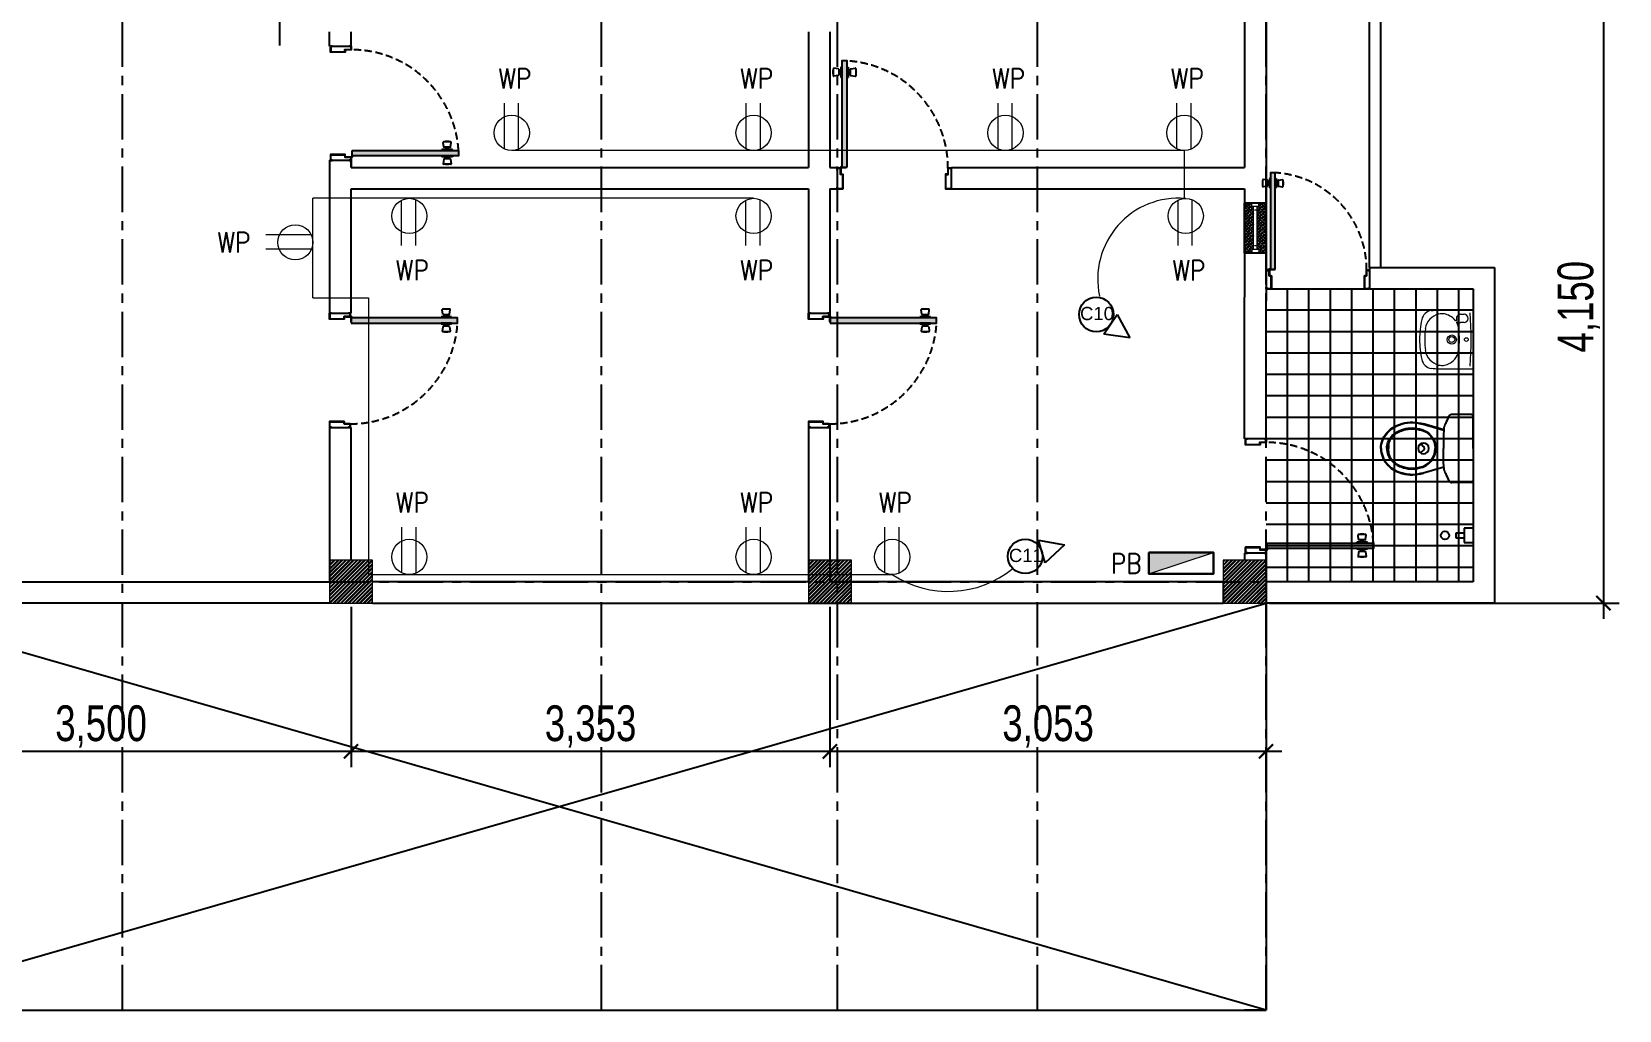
# Model space of a CAD drawing. Header units: millimetres. Extents: x -248340 to 456025, y 261499 to 1049645.
# Drawn here: x 207782 to 218896, y 384253 to 391103 of the extents above; entities that cross this region are included whole.
import ezdxf
from ezdxf.enums import TextEntityAlignment as Align

# ---------------------------------------------------------------- set-up
doc = ezdxf.new("R2010")
doc.units = ezdxf.units.MM
doc.header["$LTSCALE"] = 8
doc.header["$MEASUREMENT"] = 0
for name, pattern in [('CENTER', [50.8, 31.75, -6.35, 6.35, -6.35]), ('CONTINOUS', [0]), ('DASHED2', [0.375, 0.25, -0.125]), ('HIDDEN', [9.525, 6.35, -3.175])]:
    doc.linetypes.add(name, pattern=pattern)
doc.layers.get('0').update_dxf_attribs({"linetype": 'CONTINUOUS'})
for name, color, linetype, lineweight in [('01', 1, 'CONTINUOUS', 0), ('13. Text', 2, 'CONTINUOUS', 5), ('A-ANNO-DIMS', 211, 'CONTINUOUS', 9), ('A-GLAZ', 151, 'CONTINUOUS', 18), ('DIM', 2, 'CONTINUOUS', 25)]:
    doc.layers.add(name, color=color, linetype=linetype, lineweight=lineweight)
for name, color, linetype in [('ar_furniture', 6, 'CONTINOUS'), ('ar_grid', 10, 'CENTER'), ('ar_wall', 7, 'CONTINOUS'), ('MARK', 7, 'CONTINUOUS')]:
    doc.layers.add(name, color=color, linetype=linetype)
doc.styles.add('ARIAL', font='arial.ttf')
doc.styles.add('EN-SCL-DIM', font='swisscl.ttf')
doc.styles.add('ROMANS', font='ROMANS', dxfattribs={"width": 0.8, "bigfont": 'BIGFONT'})

# ---------------------------------------------------------------- blocks, each defined once
blk = doc.blocks.new('_ArchTick')
at = {"color": 0, "linetype": 'ByBlock', "const_width": 0.15}
blk.add_lwpolyline([(-0.5, -0.5), (0.5, 0.5)], dxfattribs=at)
blk = doc.blocks.new('2ND')
at = {"true_color": 0x939598}
h = blk.add_hatch(color=252, dxfattribs=at)
h.paths.add_polyline_path([(242496, -112506), (242485, -112506), (242485, -112468), (242584, -112468), (242584, -112484), (242627, -112484), (242627, -112506), (242615, -112506), (242615, -112507), (242628, -112507), (242628, -112483), (242585, -112483), (242585, -112466), (242483, -112466), (242483, -112507), (242496, -112507)])
h.paths.add_polyline_path([(242496, -111708), (242485, -111708), (242485, -111747), (242584, -111747), (242584, -111731), (242627, -111731), (242627, -111708), (242615, -111708), (242615, -111707), (242628, -111707), (242628, -111732), (242585, -111732), (242585, -111748), (242483, -111748), (242483, -111707), (242496, -111707)])
for points in [[(246100, -112555), (246100, -111810), (246063, -111810), (246063, -112555)], [(242634, -112437), (243379, -112437), (243379, -112475), (242634, -112475)], [(249097, -113270), (249097, -112594), (249063, -112594), (249063, -113270)], [(242628, -113646), (243373, -113646), (243373, -113608), (242628, -113608)], [(245981, -113646), (246726, -113646), (246726, -113608), (245981, -113608)], [(249039, -115186), (249785, -115186), (249785, -115223), (249039, -115223)]]:
    blk.add_hatch(color=252, dxfattribs=at).paths.add_polyline_path(points)
h = blk.add_hatch(color=252, dxfattribs=at)
h.paths.add_polyline_path([(246031, -112693), (246031, -112705), (246070, -112705), (246070, -112605), (246054, -112605), (246054, -112562), (246031, -112562), (246031, -112574), (246030, -112574), (246030, -112561), (246055, -112561), (246055, -112604), (246071, -112604), (246071, -112706), (246030, -112706), (246030, -112693)])
h.paths.add_polyline_path([(246829, -112693), (246829, -112705), (246791, -112705), (246791, -112605), (246807, -112605), (246807, -112562), (246829, -112562), (246829, -112574), (246830, -112574), (246830, -112561), (246806, -112561), (246806, -112604), (246789, -112604), (246789, -112706), (246830, -112706), (246830, -112693)])
h = blk.add_hatch(color=252, dxfattribs=at)
h.paths.add_polyline_path([(249035, -113395), (249035, -113405), (249069, -113405), (249069, -113315), (249055, -113315), (249055, -113276), (249035, -113276), (249035, -113287), (249033, -113287), (249033, -113275), (249056, -113275), (249056, -113314), (249070, -113314), (249070, -113406), (249033, -113406), (249033, -113395)])
h.paths.add_polyline_path([(249757, -113395), (249757, -113405), (249723, -113405), (249723, -113315), (249737, -113315), (249737, -113276), (249757, -113276), (249757, -113287), (249758, -113287), (249758, -113275), (249736, -113275), (249736, -113314), (249722, -113314), (249722, -113406), (249758, -113406), (249758, -113395)])
h = blk.add_hatch(color=252, dxfattribs=at)
h.paths.add_polyline_path([(242490, -113577), (242478, -113577), (242478, -113615), (242578, -113615), (242578, -113599), (242621, -113599), (242621, -113577), (242609, -113577), (242609, -113576), (242622, -113576), (242622, -113600), (242579, -113600), (242579, -113617), (242477, -113617), (242477, -113576), (242490, -113576)])
h.paths.add_polyline_path([(242490, -114375), (242478, -114375), (242478, -114336), (242578, -114336), (242578, -114352), (242621, -114352), (242621, -114375), (242609, -114375), (242609, -114376), (242622, -114376), (242622, -114351), (242579, -114351), (242579, -114335), (242477, -114335), (242477, -114376), (242490, -114376)])
h = blk.add_hatch(color=252, dxfattribs=at)
h.paths.add_polyline_path([(245843, -113577), (245831, -113577), (245831, -113615), (245931, -113615), (245931, -113599), (245974, -113599), (245974, -113577), (245962, -113577), (245962, -113576), (245975, -113576), (245975, -113600), (245932, -113600), (245932, -113617), (245830, -113617), (245830, -113576), (245843, -113576)])
h.paths.add_polyline_path([(245843, -114375), (245831, -114375), (245831, -114336), (245931, -114336), (245931, -114352), (245974, -114352), (245974, -114375), (245962, -114375), (245962, -114376), (245975, -114376), (245975, -114351), (245932, -114351), (245932, -114335), (245830, -114335), (245830, -114376), (245843, -114376)])
h = blk.add_hatch(color=252, dxfattribs=at)
h.paths.add_polyline_path([(248902, -115255), (248890, -115255), (248890, -115216), (248989, -115216), (248989, -115232), (249032, -115232), (249032, -115255), (249021, -115255), (249021, -115256), (249033, -115256), (249033, -115231), (248991, -115231), (248991, -115215), (248889, -115215), (248889, -115256), (248902, -115256)])
h.paths.add_polyline_path([(248902, -114457), (248890, -114457), (248890, -114495), (248989, -114495), (248989, -114479), (249032, -114479), (249032, -114457), (249021, -114457), (249021, -114456), (249033, -114456), (249033, -114481), (248991, -114481), (248991, -114497), (248889, -114497), (248889, -114456), (248902, -114456)])
at = {"layer": 'A-ANNO-DIMS', "ltscale": 1.25, "true_color": 0x939598}
h = blk.add_hatch(dxfattribs=at)
h.set_pattern_fill('ANSI32', color=252, scale=50)
h.set_pattern_definition([(45, (191956.908, 234678.393), (-13.2582521, 13.2582521), []), (45, (191965.747, 234678.393), (-13.2582521, 13.2582521), [])])
h.paths.add_polyline_path([(242477, -115606), (242777, -115606), (242777, -115306), (242477, -115306)])
h = blk.add_hatch(dxfattribs=at)
h.set_pattern_fill('ANSI32', color=252, scale=50)
h.set_pattern_definition([(45, (195310.108, 234678.393), (-13.2582521, 13.2582521), []), (45, (195318.947, 234678.393), (-13.2582521, 13.2582521), [])])
h.paths.add_polyline_path([(245830, -115606), (246130, -115606), (246130, -115306), (245830, -115306)])
h = blk.add_hatch(dxfattribs=at)
h.set_pattern_fill('ANSI32', color=252, scale=50)
h.set_pattern_definition([(45, (198213.308, 234678.538), (-13.2582521, 13.2582521), []), (45, (198222.147, 234678.538), (-13.2582521, 13.2582521), [])])
h.paths.add_polyline_path([(248733, -115606), (249033, -115606), (249033, -115306), (248733, -115306)])
at = {"layer": 'ar_wall', "ltscale": 1.25, "true_color": 0x939598}
h = blk.add_hatch(dxfattribs=at)
h.set_pattern_fill('ANSI33', color=252, scale=75)
h.set_pattern_definition([(45, (191850.302, 272525.039), (-13.25825215, 13.25825215), []), (45, (191863.56, 272525.039), (-13.25825215, 13.25825215), [9.375, -4.6875])])
h.paths.add_polyline_path([(248946, -112835), (248943, -112835), (248943, -112832), (248940, -112832), (248940, -112830), (248933, -112830), (248933, -112805), (248908, -112805), (248883, -112805), (248883, -113155), (248933, -113155), (248933, -113130), (248940, -113130), (248940, -113127), (248943, -113127), (248943, -113124), (248946, -113124)])
h.paths.add_polyline_path([(249033, -112805), (248983, -112805), (248983, -112830), (248976, -112830), (248976, -112832), (248973, -112832), (248973, -112835), (248971, -112835), (248971, -113124), (248973, -113124), (248973, -113127), (248976, -113127), (248976, -113130), (248983, -113130), (248983, -113155), (249033, -113155)])
at = {"color": 252, "true_color": 0x939598}
for p, q in [((246001, -111878), (246001, -111901)), ((246003, -111878), (246001, -111878)), ((246003, -111901), (246001, -111901)), ((246003, -111865), (246003, -111915)), ((246038, -111866), (246007, -111861)), ((246038, -111913), (246007, -111918)), ((246041, -111869), (246041, -111910)), ((246052, -111881), (246041, -111881)), ((246052, -111898), (246041, -111898)), ((246052, -111900), (246052, -111879)), ((246063, -111853), (246057, -111853)), ((246057, -111853), (246057, -111926)), ((246063, -111853), (246063, -111926)), ((246100, -111853), (246107, -111853)), ((246100, -111853), (246100, -111926)), ((246107, -111853), (246107, -111926)), ((246111, -111900), (246111, -111879)), ((246111, -111881), (246122, -111881)), ((246111, -111898), (246122, -111898)), ((246122, -111869), (246122, -111910)), ((246125, -111866), (246156, -111861)), ((246125, -111913), (246156, -111918)), ((246160, -111865), (246160, -111915)), ((246160, -111878), (246162, -111878)), ((246160, -111901), (246162, -111901)), ((246162, -111878), (246162, -111901)), ((246063, -111926), (246057, -111926)), ((246100, -111926), (246107, -111926)), ((243337, -112431), (243263, -112431)), ((243263, -112437), (243263, -112431)), ((243337, -112437), (243263, -112437)), ((243276, -112412), (243272, -112381)), ((243325, -112377), (243275, -112377)), ((243321, -112415), (243279, -112415)), ((243288, -112377), (243288, -112375)), ((243312, -112375), (243288, -112375)), ((243290, -112426), (243310, -112426)), ((243291, -112426), (243291, -112415)), ((243309, -112426), (243309, -112415)), ((243312, -112377), (243312, -112375)), ((243324, -112412), (243328, -112381)), ((243337, -112437), (243337, -112431)), ((243263, -112475), (243263, -112481)), ((243337, -112475), (243263, -112475)), ((243337, -112481), (243263, -112481)), ((243276, -112499), (243272, -112530)), ((243325, -112534), (243275, -112534)), ((243321, -112496), (243279, -112496)), ((243288, -112534), (243288, -112536)), ((243312, -112536), (243288, -112536)), ((243290, -112485), (243310, -112485)), ((243291, -112485), (243291, -112496)), ((243309, -112485), (243309, -112496)), ((243312, -112534), (243312, -112536)), ((243324, -112499), (243328, -112530)), ((243337, -112475), (243337, -112481)), ((249007, -112656), (249007, -112677)), ((249009, -112656), (249007, -112656)), ((249009, -112677), (249007, -112677)), ((249009, -112644), (249009, -112689)), ((249041, -112645), (249012, -112641)), ((249041, -112688), (249012, -112692)), ((249043, -112647), (249043, -112685)), ((249053, -112658), (249043, -112658)), ((249053, -112674), (249043, -112674)), ((249053, -112676), (249053, -112657)), ((249063, -112633), (249057, -112633)), ((249057, -112633), (249057, -112699)), ((249063, -112633), (249063, -112699)), ((249097, -112633), (249103, -112633)), ((249097, -112633), (249097, -112699)), ((249103, -112633), (249103, -112699)), ((249107, -112676), (249107, -112657)), ((249107, -112658), (249117, -112658)), ((249107, -112674), (249117, -112674)), ((249117, -112647), (249117, -112685)), ((249119, -112645), (249148, -112641)), ((249119, -112688), (249148, -112692)), ((249151, -112644), (249151, -112689)), ((249151, -112656), (249153, -112656)), ((249151, -112677), (249153, -112677)), ((249153, -112656), (249153, -112677)), ((249063, -112699), (249057, -112699)), ((249097, -112699), (249103, -112699)), ((243270, -113584), (243265, -113553)), ((243319, -113549), (243269, -113549)), ((243282, -113549), (243282, -113547)), ((243305, -113547), (243282, -113547)), ((243305, -113549), (243305, -113547)), ((243317, -113584), (243322, -113553)), ((246623, -113584), (246619, -113553)), ((246672, -113549), (246622, -113549)), ((246635, -113549), (246635, -113547)), ((246658, -113547), (246635, -113547)), ((246658, -113549), (246658, -113547)), ((246671, -113584), (246675, -113553)), ((243330, -113602), (243257, -113602)), ((243257, -113608), (243257, -113602)), ((243330, -113608), (243257, -113608)), ((243257, -113646), (243257, -113652)), ((243330, -113646), (243257, -113646)), ((243330, -113652), (243257, -113652)), ((243270, -113671), (243265, -113702)), ((243314, -113587), (243273, -113587)), ((243314, -113668), (243273, -113668)), ((243283, -113598), (243304, -113598)), ((243283, -113657), (243304, -113657)), ((243285, -113598), (243285, -113587)), ((243285, -113657), (243285, -113668)), ((243302, -113598), (243302, -113587)), ((243302, -113657), (243302, -113668)), ((243317, -113671), (243322, -113702)), ((243330, -113608), (243330, -113602)), ((243330, -113646), (243330, -113652)), ((246683, -113602), (246610, -113602)), ((246610, -113608), (246610, -113602)), ((246683, -113608), (246610, -113608)), ((246610, -113646), (246610, -113652)), ((246683, -113646), (246610, -113646)), ((246683, -113652), (246610, -113652)), ((246623, -113671), (246619, -113702)), ((246667, -113587), (246626, -113587)), ((246667, -113668), (246626, -113668)), ((246636, -113598), (246657, -113598)), ((246636, -113657), (246657, -113657)), ((246638, -113598), (246638, -113587)), ((246638, -113657), (246638, -113668)), ((246656, -113598), (246656, -113587)), ((246656, -113657), (246656, -113668)), ((246671, -113671), (246675, -113702)), ((246683, -113608), (246683, -113602)), ((246683, -113646), (246683, -113652)), ((243319, -113706), (243269, -113706)), ((243282, -113706), (243282, -113708)), ((243305, -113708), (243282, -113708)), ((243305, -113706), (243305, -113708)), ((246672, -113706), (246622, -113706)), ((246635, -113706), (246635, -113708)), ((246658, -113708), (246635, -113708)), ((246658, -113706), (246658, -113708)), ((249681, -115161), (249677, -115130)), ((249730, -115126), (249680, -115126)), ((249694, -115126), (249694, -115124)), ((249717, -115124), (249694, -115124)), ((249717, -115126), (249717, -115124)), ((249729, -115161), (249733, -115130)), ((249742, -115179), (249669, -115179)), ((249669, -115186), (249669, -115179)), ((249742, -115186), (249669, -115186)), ((249669, -115223), (249669, -115229)), ((249742, -115223), (249669, -115223)), ((249742, -115229), (249669, -115229)), ((249681, -115248), (249677, -115279)), ((249726, -115164), (249685, -115164)), ((249726, -115245), (249685, -115245)), ((249695, -115175), (249715, -115175)), ((249695, -115234), (249715, -115234)), ((249696, -115175), (249696, -115164)), ((249696, -115234), (249696, -115245)), ((249714, -115175), (249714, -115164)), ((249714, -115234), (249714, -115245)), ((249729, -115248), (249733, -115279)), ((249742, -115186), (249742, -115179)), ((249742, -115223), (249742, -115229)), ((249730, -115283), (249680, -115283)), ((249694, -115283), (249694, -115285)), ((249717, -115285), (249694, -115285)), ((249717, -115283), (249717, -115285))]:
    blk.add_line(p, q, dxfattribs=at)
at = {"color": 252, "linetype": 'Continuous', "ltscale": 20, "true_color": 0x939598}
for p, q in [((250132, -114353), (250277, -114395)), ((250277, -114393), (250134, -114351)), ((250471, -114285), (250334, -114285)), ((250483, -114523), (250483, -114298)), ((250277, -114390), (250276, -114433)), ((250276, -114433), (250276, -114523)), ((249890, -114505), (249890, -114523)), ((249890, -114542), (249890, -114523)), ((250276, -114613), (250276, -114523)), ((250483, -114523), (250483, -114749)), ((250132, -114693), (250277, -114652)), ((250277, -114654), (250134, -114696)), ((250277, -114657), (250276, -114613)), ((250471, -114761), (250334, -114761))]:
    blk.add_line(p, q, dxfattribs=at)
at = {"color": 252, "ltscale": 1.25, "true_color": 0x939598}
for p, q in [((250420, -115117), (250361, -115117)), ((250361, -115117), (250361, -115150)), ((250483, -115082), (250420, -115082)), ((250420, -115082), (250420, -115182)), ((250361, -115150), (250420, -115150)), ((250420, -115182), (250483, -115182))]:
    blk.add_line(p, q, dxfattribs=at)
at = {"color": 252, "true_color": 0x939598}
for points in [[(242496, -111708), (242485, -111708), (242485, -111747), (242584, -111747), (242584, -111731), (242627, -111731), (242627, -111708), (242615, -111708), (242615, -111707), (242628, -111707), (242628, -111732), (242585, -111732), (242585, -111748), (242483, -111748), (242483, -111707), (242496, -111707)], [(246100, -112555), (246100, -111810), (246063, -111810), (246063, -112555)], [(242496, -112506), (242485, -112506), (242485, -112468), (242584, -112468), (242584, -112484), (242627, -112484), (242627, -112506), (242615, -112506), (242615, -112507), (242628, -112507), (242628, -112483), (242585, -112483), (242585, -112466), (242483, -112466), (242483, -112507), (242496, -112507)], [(242634, -112437), (243379, -112437), (243379, -112475), (242634, -112475)], [(246031, -112693), (246031, -112705), (246070, -112705), (246070, -112605), (246054, -112605), (246054, -112562), (246031, -112562), (246031, -112574), (246030, -112574), (246030, -112561), (246055, -112561), (246055, -112604), (246071, -112604), (246071, -112706), (246030, -112706), (246030, -112693)], [(246829, -112693), (246829, -112705), (246791, -112705), (246791, -112605), (246807, -112605), (246807, -112562), (246829, -112562), (246829, -112574), (246830, -112574), (246830, -112561), (246806, -112561), (246806, -112604), (246789, -112604), (246789, -112706), (246830, -112706), (246830, -112693)], [(249097, -113270), (249097, -112594), (249063, -112594), (249063, -113270)], [(249035, -113395), (249035, -113405), (249069, -113405), (249069, -113315), (249055, -113315), (249055, -113276), (249035, -113276), (249035, -113287), (249033, -113287), (249033, -113275), (249056, -113275), (249056, -113314), (249070, -113314), (249070, -113406), (249033, -113406), (249033, -113395)], [(249757, -113395), (249757, -113405), (249723, -113405), (249723, -113315), (249737, -113315), (249737, -113276), (249757, -113276), (249757, -113287), (249758, -113287), (249758, -113275), (249736, -113275), (249736, -113314), (249722, -113314), (249722, -113406), (249758, -113406), (249758, -113395)], [(242490, -113577), (242478, -113577), (242478, -113615), (242578, -113615), (242578, -113599), (242621, -113599), (242621, -113577), (242609, -113577), (242609, -113576), (242622, -113576), (242622, -113600), (242579, -113600), (242579, -113617), (242477, -113617), (242477, -113576), (242490, -113576)], [(245843, -113577), (245831, -113577), (245831, -113615), (245931, -113615), (245931, -113599), (245974, -113599), (245974, -113577), (245962, -113577), (245962, -113576), (245975, -113576), (245975, -113600), (245932, -113600), (245932, -113617), (245830, -113617), (245830, -113576), (245843, -113576)], [(242628, -113646), (243373, -113646), (243373, -113608), (242628, -113608)], [(245981, -113646), (246726, -113646), (246726, -113608), (245981, -113608)], [(242490, -114375), (242478, -114375), (242478, -114336), (242578, -114336), (242578, -114352), (242621, -114352), (242621, -114375), (242609, -114375), (242609, -114376), (242622, -114376), (242622, -114351), (242579, -114351), (242579, -114335), (242477, -114335), (242477, -114376), (242490, -114376)], [(245843, -114375), (245831, -114375), (245831, -114336), (245931, -114336), (245931, -114352), (245974, -114352), (245974, -114375), (245962, -114375), (245962, -114376), (245975, -114376), (245975, -114351), (245932, -114351), (245932, -114335), (245830, -114335), (245830, -114376), (245843, -114376)], [(248902, -114457), (248890, -114457), (248890, -114495), (248989, -114495), (248989, -114479), (249032, -114479), (249032, -114457), (249021, -114457), (249021, -114456), (249033, -114456), (249033, -114481), (248991, -114481), (248991, -114497), (248889, -114497), (248889, -114456), (248902, -114456)], [(248902, -115255), (248890, -115255), (248890, -115216), (248989, -115216), (248989, -115232), (249032, -115232), (249032, -115255), (249021, -115255), (249021, -115256), (249033, -115256), (249033, -115231), (248991, -115231), (248991, -115215), (248889, -115215), (248889, -115256), (248902, -115256)], [(249039, -115186), (249785, -115186), (249785, -115223), (249039, -115223)]]:
    blk.add_lwpolyline(points, close=True, dxfattribs=at)
for points in [[(242633, -112479, 0.414214), (242634, -112478), (242634, -112446), (242633, -112446), (242633, -112478, 12.92773), (242634, -112478), (242634, -112479, -13.063763), (242633, -112479)], [(242630, -112482, -0.414214), (242629, -112483), (242597, -112483), (242597, -112482), (242629, -112482, -12.92773), (242629, -112483), (242630, -112482, 13.063763), (242630, -112482)], [(246059, -112556, -0.414214), (246060, -112555), (246092, -112555), (246092, -112556), (246060, -112556, -12.92773), (246060, -112555), (246059, -112556, 13.063763), (246059, -112556)], [(246056, -112559, 0.414214), (246055, -112560), (246055, -112592), (246056, -112592), (246056, -112560, 12.92773), (246055, -112560), (246055, -112559, -13.063763), (246056, -112559)], [(249059, -113271, -0.414214), (249060, -113270), (249089, -113270), (249089, -113271), (249060, -113271, -12.92773), (249060, -113270), (249059, -113270, 13.063763), (249059, -113271)], [(249057, -113273, 0.414214), (249056, -113274), (249056, -113303), (249057, -113303), (249057, -113274, 12.92773), (249056, -113274), (249056, -113273, -13.063763), (249057, -113273)], [(242624, -113601, 0.414214), (242623, -113600), (242591, -113600), (242591, -113601), (242623, -113601, 12.92773), (242623, -113600), (242624, -113601, -13.063763), (242624, -113601)], [(242627, -113604, -0.414214), (242628, -113605), (242628, -113637), (242627, -113637), (242627, -113605, -12.92773), (242628, -113605), (242627, -113604, 13.063763), (242627, -113604)], [(245977, -113601, 0.414214), (245976, -113600), (245944, -113600), (245944, -113601), (245976, -113601, 12.92773), (245976, -113600), (245977, -113601, -13.063763), (245977, -113601)], [(245980, -113604, -0.414214), (245981, -113605), (245981, -113637), (245980, -113637), (245980, -113605, -12.92773), (245981, -113605), (245981, -113604, 13.063763), (245980, -113604)], [(249036, -115230, -0.414214), (249035, -115231), (249002, -115231), (249002, -115230), (249035, -115230, -12.92773), (249035, -115231), (249036, -115231, 13.063763), (249036, -115230)], [(249038, -115227, 0.414214), (249039, -115226), (249039, -115194), (249038, -115194), (249038, -115226, 12.92773), (249039, -115227), (249039, -115228, -13.063763), (249038, -115227)]]:
    blk.add_lwpolyline(points, format="xyb", close=True, dxfattribs=at)
at = {"color": 252, "linetype": 'Continuous', "ltscale": 20, "true_color": 0x939598}
for points in [[(249836, -114523, -0.184983), (249878, -114415, -0.141745), (249967, -114355, -0.152244), (250116, -114347, -0.025614), (250134, -114351, -0.361346)], [(249839, -114523, -0.185075), (249880, -114417, -0.141901), (249968, -114357, -0.152405), (250116, -114350, -0.023391), (250132, -114353, -0.3615)], [(249878, -114523, -0.18664), (249909, -114442, -0.144474), (249980, -114393, -0.154958), (250107, -114387, -0.364044), (250222, -114523, -0.364044)], [(249903, -114458, -0.0358), (249913, -114445, -0.144945), (249982, -114399, -0.155404), (250106, -114392, -0.364511), (250217, -114523, -0.364511)], [(249836, -114523, 0.184983), (249878, -114632, 0.141745), (249967, -114692, 0.152244), (250116, -114700, 0.025614), (250134, -114696, 0.361346)], [(249839, -114523, 0.185075), (249880, -114630, 0.141901), (249968, -114689, 0.152405), (250116, -114697, 0.023391), (250132, -114693, 0.3615)], [(249878, -114523, 0.18664), (249909, -114605, 0.144474), (249980, -114653, 0.154958), (250107, -114660, 0.364044), (250222, -114523, 0.364044)], [(249903, -114589, 0.0358), (249913, -114602, 0.144945), (249982, -114648, 0.155404), (250106, -114655, 0.364511), (250217, -114523, 0.364511)]]:
    blk.add_lwpolyline(points, format="xyb", dxfattribs=at)
at = {"color": 252, "ltscale": 1.25, "true_color": 0x939598}
blk.add_circle((250285, -115132), 28.9, dxfattribs=at)
at = {"color": 252, "linetype": 'HIDDEN', "true_color": 0x939598}
for centre, radius, start, end in [((242630, -112483), 751, 3.4999, 90.1273), ((246055, -112560), 751, 359.8727, 86.5001), ((249056, -113273), 681, 359.8727, 86.5001), ((242623, -113600), 751, 269.8727, 356.5001), ((245977, -113600), 751, 269.8727, 356.5001), ((249035, -115232), 751, 3.4999, 90.1273)]:
    blk.add_arc(centre, radius, start, end, dxfattribs=at)
at = {"color": 252, "true_color": 0x939598}
for centre, radius, start, end in [((246007, -111865), 3.22, 82.0235, 180), ((246038, -111869), 3.22, 0, 82.0235), ((246038, -111910), 3.22, 277.9765, 0), ((246053, -111875), 4.2, 264.8527, 9.8194), ((246053, -111904), 4.2, 350.1806, 95.1473), ((246111, -111875), 4.2, 170.1806, 275.1473), ((246111, -111904), 4.2, 84.8527, 189.8194), ((246126, -111869), 3.22, 97.9765, 180), ((246126, -111910), 3.22, 180, 262.0235), ((246157, -111865), 3.22, 0, 97.9765), ((246007, -111915), 3.22, 180, 277.9765), ((246157, -111915), 3.22, 262.0235, 0), ((243275, -112381), 3.22, 90, 187.9765), ((243279, -112412), 3.22, 187.9765, 270), ((243286, -112427), 4.2, 260.1806, 5.1473), ((243314, -112427), 4.2, 174.8527, 279.8194), ((243321, -112412), 3.22, 270, 352.0235), ((243325, -112381), 3.22, 352.0235, 90), ((243275, -112531), 3.22, 172.0235, 270), ((243279, -112500), 3.22, 90, 172.0235), ((243286, -112485), 4.2, 354.8527, 99.8194), ((243314, -112485), 4.2, 80.1806, 185.1473), ((243321, -112500), 3.22, 7.9765, 90), ((243325, -112531), 3.22, 270, 7.9765), ((249012, -112644), 2.92, 82.0235, 180), ((249012, -112689), 2.92, 180, 277.9765), ((249040, -112647), 2.92, 0, 82.0235), ((249040, -112685), 2.92, 277.9765, 0), ((249054, -112653), 3.81, 264.8527, 9.8194), ((249054, -112679), 3.81, 350.1806, 95.1473), ((249107, -112653), 3.81, 170.1806, 275.1473), ((249107, -112679), 3.81, 84.8527, 189.8194), ((249120, -112647), 2.92, 97.9765, 180), ((249120, -112685), 2.92, 180, 262.0235), ((249148, -112644), 2.92, 0, 97.9765), ((249148, -112689), 2.92, 262.0235, 0), ((243269, -113552), 3.22, 90, 187.9765), ((243319, -113552), 3.22, 352.0235, 90), ((246622, -113552), 3.22, 90, 187.9765), ((246672, -113552), 3.22, 352.0235, 90), ((243273, -113583), 3.22, 187.9765, 270), ((243273, -113671), 3.22, 90, 172.0235), ((243279, -113598), 4.2, 260.1806, 5.1473), ((243279, -113656), 4.2, 354.8527, 99.8194), ((243308, -113598), 4.2, 174.8527, 279.8194), ((243308, -113656), 4.2, 80.1806, 185.1473), ((243314, -113583), 3.22, 270, 352.0235), ((243314, -113671), 3.22, 7.9765, 90), ((246626, -113583), 3.22, 187.9765, 270), ((246626, -113671), 3.22, 90, 172.0235), ((246632, -113598), 4.2, 260.1806, 5.1473), ((246632, -113656), 4.2, 354.8527, 99.8194), ((246661, -113598), 4.2, 174.8527, 279.8194), ((246661, -113656), 4.2, 80.1806, 185.1473), ((246667, -113583), 3.22, 270, 352.0235), ((246667, -113671), 3.22, 7.9765, 90), ((243269, -113702), 3.22, 172.0235, 270), ((243319, -113702), 3.22, 270, 7.9765), ((246622, -113702), 3.22, 172.0235, 270), ((246672, -113702), 3.22, 270, 7.9765), ((249680, -115129), 3.22, 90, 187.9765), ((249730, -115129), 3.22, 352.0235, 90), ((249685, -115161), 3.22, 187.9765, 270), ((249685, -115248), 3.22, 90, 172.0235), ((249691, -115175), 4.2, 260.1806, 5.1473), ((249691, -115234), 4.2, 354.8527, 99.8194), ((249720, -115175), 4.2, 174.8527, 279.8194), ((249720, -115234), 4.2, 80.1806, 185.1473), ((249726, -115161), 3.22, 270, 352.0235), ((249726, -115248), 3.22, 7.9765, 90), ((249680, -115280), 3.22, 172.0235, 270), ((249730, -115280), 3.22, 270, 7.9765)]:
    blk.add_arc(centre, radius, start, end, dxfattribs=at)
at = {"color": 252, "linetype": 'Continuous', "ltscale": 20, "true_color": 0x939598}
for centre, radius, start, end in [((250377, -114395), 99.9, 153.3048, 177.3048), ((250680, -114510), 423, 150.1181, 157.8819), ((250334, -114309), 23.5, 90, 154), ((250471, -114298), 12.2, 0, 90), ((249983, -114505), 93.1, 149.6324, 180), ((249983, -114542), 93.1, 180, 210.3676), ((250135, -114523), 37.6, 0, 180), ((250135, -114523), 37.6, 180, 0), ((250113, -114506), 9.38, 59.1844, 141.8077), ((250113, -114541), 9.38, 218.1923, 300.8156), ((250096, -114544), 51.4, 29.1738, 65.0156), ((250096, -114502), 51.4, 294.9844, 330.8262), ((250128, -114524), 13.6, 3.654, 21.1905), ((250128, -114523), 13.6, 338.8095, 356.346), ((250377, -114652), 99.9, 182.6952, 206.6952), ((250680, -114537), 423, 202.1181, 209.8819), ((250334, -114738), 23.5, 206, 270), ((250471, -114749), 12.2, 270, 0)]:
    blk.add_arc(centre, radius, start, end, dxfattribs=at)
at = {"layer": '01', "color": 252, "linetype": 'Continuous', "ltscale": 20, "true_color": 0x939598}
for p, q in [((250480, -113553), (250245, -113553)), ((250483, -113761), (250483, -113556)), ((250366, -113627), (250358, -113627)), ((250381, -113639), (250369, -113639)), ((250394, -113584), (250419, -113584)), ((250419, -113642), (250394, -113642)), ((250483, -113761), (250483, -113965)), ((250480, -113969), (250245, -113969))]:
    blk.add_line(p, q, dxfattribs=at)
for centre, radius in [((250333, -113761), 32), ((250333, -113761), 20.6), ((250435, -113761), 13)]:
    blk.add_circle(centre, radius, dxfattribs=at)
for centre, radius, start, end in [((250201, -113635), 78.7, 98.4129, 169.6304), ((250061, -111633), 1929, 273.7962, 275.4576), ((250264, -113685), 105, 57.6145, 102.8393), ((247937, -113761), 2531, 355.7786, 4.2214), ((250480, -113556), 3.2, 0, 90), ((250636, -113747), 528, 166.1772, 181.4677), ((250636, -113747), 492, 172.4611, 181.4677), ((250275, -113707), 130, 105.3911, 169.0948), ((250262, -113702), 121, 38.4745, 60.7962), ((250358, -113625), 2.29, 218.4745, 270), ((250394, -113613), 28.8, 90, 202.4795), ((250366, -113625), 2.29, 270, 22.4795), ((250369, -113641), 2.29, 90, 209.4757), ((250262, -113702), 121, 7.1372, 29.4757), ((250381, -113641), 2.29, 63.7741, 90), ((250381, -113641), 2.29, 63.7741, 90), ((249830, -113761), 557, 0, 7.6638), ((250394, -113613), 28.8, 243.7741, 270), ((250419, -113613), 28.8, 270, 90), ((250636, -113774), 528, 178.5323, 193.8228), ((250636, -113774), 492, 178.5323, 187.5389), ((249830, -113761), 557, 352.3362, 0), ((250201, -113886), 78.7, 190.3696, 261.5871), ((250275, -113814), 130, 190.9052, 254.6089), ((250260, -113818), 124, 299.3466, 327.3209), ((250257, -113819), 125, 328.4635, 352.6407), ((250061, -115889), 1929, 84.5424, 86.2038), ((250264, -113837), 105, 257.1607, 302.3855), ((250480, -113965), 3.2, 270, 0)]:
    blk.add_arc(centre, radius, start, end, dxfattribs=at)
at = {"layer": 'A-ANNO-DIMS', "color": 252, "ltscale": 1.25, "true_color": 0x939598}
for points in [[(242477, -115606), (242777, -115606), (242777, -115306), (242477, -115306)], [(245830, -115606), (246130, -115606), (246130, -115306), (245830, -115306)], [(248733, -115606), (249033, -115606), (249033, -115306), (248733, -115306)]]:
    blk.add_lwpolyline(points, close=True, dxfattribs=at)
at = {"layer": 'A-GLAZ', "color": 252, "true_color": 0x939598}
for p, q in [((248908, -112805), (249008, -112805)), ((249008, -112805), (248908, -112805)), ((248933, -112830), (248933, -112805)), ((248983, -112830), (248933, -112830)), ((248940, -112830), (248940, -112832)), ((248940, -112832), (248943, -112832)), ((248943, -112832), (248943, -112835)), ((248943, -112835), (248946, -112835)), ((248946, -113130), (248946, -112830)), ((248971, -113130), (248971, -112830)), ((248973, -112835), (248971, -112835)), ((248976, -112832), (248973, -112832)), ((248973, -112832), (248973, -112835)), ((248976, -112830), (248976, -112832)), ((248983, -112830), (248983, -112805)), ((248983, -113130), (248933, -113130)), ((248933, -113130), (248933, -113155)), ((248940, -113130), (248940, -113127)), ((248940, -113127), (248943, -113127)), ((248943, -113127), (248943, -113124)), ((248943, -113124), (248946, -113124)), ((248973, -113124), (248971, -113124)), ((248973, -113127), (248973, -113124)), ((248976, -113127), (248973, -113127)), ((248976, -113130), (248976, -113127)), ((248983, -113130), (248983, -113155)), ((249008, -113155), (248908, -113155))]:
    blk.add_line(p, q, dxfattribs=at)
at = {"layer": 'A-GLAZ', "color": 252, "linetype": 'DASHED2', "true_color": 0x939598}
for p, q in [((248971, -112855), (248946, -112855)), ((248971, -113105), (248946, -113105))]:
    blk.add_line(p, q, dxfattribs=at)
at = {"layer": 'ar_furniture', "color": 252, "linetype": 'Continuous', "ltscale": 1.25, "true_color": 0x939598}
for p, q in [((249183, -115456), (249183, -113406)), ((249333, -115456), (249333, -113406)), ((249483, -115456), (249483, -113406)), ((249633, -115456), (249633, -113406)), ((249783, -115456), (249783, -113406)), ((249933, -115456), (249933, -113406)), ((250083, -115456), (250083, -113406)), ((250233, -115456), (250233, -113406)), ((250383, -115456), (250383, -113406)), ((250483, -113556), (249033, -113556)), ((250483, -113706), (249033, -113706)), ((250483, -113856), (249033, -113856)), ((250483, -114006), (249033, -114006)), ((250483, -114156), (249033, -114156)), ((250483, -114306), (249033, -114306)), ((250483, -114456), (249033, -114456)), ((250483, -114606), (249033, -114606)), ((250483, -114756), (249033, -114756)), ((250483, -114906), (249033, -114906)), ((250483, -115056), (249033, -115056)), ((250483, -115206), (249033, -115206)), ((250483, -115356), (249033, -115356))]:
    blk.add_line(p, q, dxfattribs=at)
at = {"layer": 'ar_grid', "ltscale": 1.25}
for p, q in [((246033, -118456), (246033, -98538)), ((249033, -118456), (249033, -98538)), ((241027, -118456), (241027, -99118)), ((244380, -118456), (244380, -99118)), ((247433, -118456), (247433, -99118)), ((235842, -115456), (249033, -115456)), ((234976, -118456), (249033, -118456))]:
    blk.add_line(p, q, dxfattribs=at)
at = {"layer": 'ar_wall', "color": 252, "ltscale": 1.25, "true_color": 0x939598}
for p, q in [((249033, -107456), (249033, -113206)), ((248883, -107606), (248883, -112556)), ((242127, -109156), (242127, -111703)), ((249833, -109424), (249833, -113256)), ((249758, -113256), (249758, -109499)), ((242477, -111706), (242477, -111606)), ((242627, -111706), (242627, -111606)), ((245830, -111606), (245830, -112556)), ((245980, -111606), (245980, -112556)), ((242477, -111706), (242627, -111706)), ((242477, -112506), (242477, -113617)), ((242477, -112506), (242627, -112506)), ((242627, -112556), (242627, -112506)), ((242627, -112506), (242627, -112556)), ((242627, -112556), (245830, -112556)), ((245980, -112556), (246030, -112556)), ((245980, -112556), (246030, -112556)), ((246030, -112556), (246030, -112706)), ((246052, -112556), (246092, -112556)), ((246830, -112556), (248883, -112556)), ((246830, -112706), (246830, -112556)), ((242627, -113576), (242627, -112706)), ((242627, -112706), (245830, -112706)), ((245830, -112706), (245830, -113617)), ((245980, -112706), (245980, -113637)), ((245980, -112706), (246071, -112706)), ((246789, -112706), (248883, -112706)), ((248883, -112706), (248883, -113206)), ((249033, -112805), (248883, -112805)), ((248883, -113155), (248883, -112805)), ((249033, -113155), (249033, -112805)), ((249033, -113155), (248883, -113155)), ((248883, -113206), (248883, -113464)), ((249033, -113180), (249033, -113256)), ((249033, -113256), (249033, -113206)), ((249033, -113256), (249033, -113406)), ((249033, -113261), (249033, -113411)), ((249033, -113270), (249079, -113270)), ((249033, -113270), (249079, -113270)), ((249758, -113256), (250633, -113256)), ((249758, -113256), (249758, -113406)), ((250633, -113256), (250633, -115606)), ((248883, -114456), (248883, -113464)), ((249033, -113406), (249033, -113489)), ((249033, -113406), (249079, -113406)), ((249033, -113406), (249070, -113406)), ((249079, -113406), (250483, -113406)), ((249758, -113406), (250483, -113406)), ((250483, -113406), (250483, -115456)), ((242477, -113576), (242627, -113576)), ((245830, -113576), (245980, -113576)), ((249033, -114456), (249033, -113489)), ((242627, -113637), (242627, -113598)), ((245980, -113637), (245980, -113598)), ((242477, -114335), (242477, -115456)), ((245830, -114335), (245830, -115456)), ((245980, -114351), (245980, -115456)), ((242477, -114376), (242627, -114376)), ((242627, -115306), (242627, -114376)), ((245830, -114376), (245980, -114376)), ((249033, -114456), (248883, -114456)), ((249033, -115230), (249033, -115606)), ((249033, -115256), (248883, -115256)), ((248883, -115256), (248883, -115306)), ((250633, -115306), (250633, -115306)), ((239427, -115456), (242477, -115456)), ((242777, -115456), (242777, -115456)), ((245830, -115456), (242777, -115456)), ((248733, -115456), (245980, -115456)), ((247783, -115456), (247783, -115456)), ((248733, -115456), (248733, -115606)), ((250483, -115456), (249033, -115456)), ((250483, -115456), (250483, -115456)), ((242477, -115606), (239427, -115606)), ((242777, -115606), (248733, -115606)), ((249033, -115606), (249033, -118456)), ((250633, -115606), (249033, -115606)), ((238627, -118456), (249033, -118456)), ((249033, -118456), (248883, -118456))]:
    blk.add_line(p, q, dxfattribs=at)
at = {"layer": 'DIM', "color": 252, "ltscale": 1.25, "true_color": 0x939598}
for p, q in [((251395, -111346), (251395, -115716)), ((242627, -115631), (242627, -116754)), ((242627, -115631), (242627, -116754)), ((245980, -115631), (245980, -116754)), ((245980, -115631), (245980, -116754)), ((249033, -115631), (249033, -116754)), ((249058, -115606), (251505, -115606)), ((242737, -116644), (239017, -116644)), ((246090, -116644), (242517, -116644)), ((249143, -116644), (245870, -116644))]:
    blk.add_line(p, q, dxfattribs=at)
at = {"layer": 'MARK', "color": 252, "ltscale": 1.25, "true_color": 0x939598}
for p, q in [((239127, -118456), (249033, -115606)), ((249033, -118456), (239127, -115606))]:
    blk.add_line(p, q, dxfattribs=at)
at = {"layer": 'DIM', "color": 252, "ltscale": 1.25, "true_color": 0x939598, "xscale": 100, "yscale": 100, "zscale": 100}
for p, rotation in [((251395, -115606), 270), ((242627, -116644), 180), ((245980, -116644), 180)]:
    blk.add_blockref('_ArchTick', p, dxfattribs=dict(at, rotation=rotation))
for p in [(242627, -116644), (245980, -116644), (249033, -116644)]:
    blk.add_blockref('_ArchTick', p, dxfattribs=at)
at = {"layer": 'DIM', "color": 252, "ltscale": 1.25, "true_color": 0x939598, "insert": (251222, -113531), "char_height": 125, "attachment_point": 5, "rotation": 90, "style": 'EN-SCL-DIM'}
blk.add_mtext('\\A1;{\\H2x;4,150}', dxfattribs=at)
at = {"layer": 'DIM', "color": 252, "ltscale": 1.25, "true_color": 0x939598, "char_height": 125, "attachment_point": 5, "style": 'EN-SCL-DIM'}
for s, insert in [('\\A1;{\\H2x;3,500}', (240877, -116470)), ('\\A1;{\\H2x;3,353}', (244304, -116470)), ('\\A1;{\\H2x;3,053}', (247507, -116470))]:
    blk.add_mtext(s, dxfattribs=dict(at, insert=insert))

msp = doc.modelspace()

# ---------------------------------------------------------------- hatches: boundary and pattern name
at = {"layer": 'A-ANNO-DIMS', "ltscale": 1.25}
h = msp.add_hatch(color=7, dxfattribs=at)
h.dxf.hatch_style = 1
h.paths.add_polyline_path([(215602.711, 387457.411), (215602.711, 387306.92), (216054.183, 387457.411)])

# ---------------------------------------------------------------- linework, layer by layer
at = {"color": 3, "ltscale": 1.25}
for p, q in [((215286.673, 388985.839), (215381.892, 389123.2)), ((215381.892, 389123.2), (215470.08, 388960.384)), ((215470.08, 388960.384), (215286.673, 388985.839)), ((214876.686, 387384.363), (214829.038, 387544.564)), ((214829.038, 387544.564), (215011.24, 387511.569)), ((215011.24, 387511.569), (214876.686, 387384.363))]:
    msp.add_line(p, q, dxfattribs=at)
for centre in [(215234.94, 389123.384), (214737.001, 387430.003)]:
    msp.add_circle(centre, 120.877, dxfattribs=at)
at = {"layer": 'A-ANNO-DIMS', "color": 2, "ltscale": 1.25}
for p, q in [((211088.473, 390602.965), (211088.473, 390284.435)), ((211187.734, 390602.965), (211187.734, 390280.493)), ((212781.59, 390602.965), (212781.59, 390284.435)), ((212880.85, 390602.965), (212880.85, 390280.493)), ((214544.684, 390602.965), (214544.684, 390284.435)), ((214643.944, 390602.965), (214643.944, 390280.493)), ((215796.805, 390602.965), (215796.805, 390284.435)), ((215896.065, 390602.965), (215896.065, 390280.493)), ((210371.558, 389605.631), (210371.558, 389924.16)), ((210470.818, 389605.631), (210470.818, 389928.102)), ((212781.59, 389605.631), (212781.59, 389924.16)), ((212880.85, 389605.631), (212880.85, 389928.102)), ((215806.911, 389605.511), (215806.911, 389924.041)), ((215906.171, 389605.511), (215906.171, 389927.983)), ((209420.077, 389682.53), (209738.606, 389682.53)), ((209420.077, 389583.27), (209742.548, 389583.27)), ((210371.558, 387634.098), (210371.558, 387315.568)), ((210470.818, 387634.098), (210470.818, 387311.626)), ((212781.59, 387634.098), (212781.59, 387315.568)), ((212880.85, 387634.098), (212880.85, 387311.626)), ((213752.103, 387634.098), (213752.103, 387315.568)), ((213851.363, 387634.098), (213851.363, 387311.626))]:
    msp.add_line(p, q, dxfattribs=at)
at = {"layer": 'A-ANNO-DIMS', "color": 3, "ltscale": 1.25}
for p, q in [((215850.912, 390271.926), (211142.581, 390271.926)), ((215850.912, 390271.926), (215850.912, 389936.135)), ((212835.697, 389936.669), (209751.115, 389936.669)), ((209751.115, 389240.291), (209751.115, 389936.669)), ((209751.115, 389240.291), (210139.994, 389240.291)), ((210139.994, 389240.291), (210139.994, 387303.059)), ((210139.994, 387303.059), (213806.21, 387303.059))]:
    msp.add_line(p, q, dxfattribs=at)
at = {"layer": 'A-ANNO-DIMS', "color": 0, "ltscale": 1.25}
msp.add_line((215602.711, 387306.92), (216054.183, 387457.411), dxfattribs=at)
at = {"layer": 'A-ANNO-DIMS', "color": 250, "lineweight": 30, "ltscale": 1.25}
msp.add_lwpolyline([(215602.711, 387457.411), (216054.183, 387457.411), (216054.183, 387306.92), (215602.711, 387306.92)], close=True, dxfattribs=at)
at = {"layer": 'A-ANNO-DIMS', "color": 2, "ltscale": 1.25}
for centre in [(211142.581, 390395.201), (212835.697, 390395.201), (214598.791, 390395.201), (215850.912, 390395.201), (210425.665, 389813.395), (212835.697, 389813.395), (215861.018, 389813.275), (209627.841, 389628.422), (210425.665, 387426.333), (212835.697, 387426.333), (213806.21, 387426.333)]:
    msp.add_circle(centre, 123.274, dxfattribs=at)
at = {"layer": 'A-ANNO-DIMS', "color": 3, "ltscale": 1.25}
for centre, radius, start, end in [((215811.673, 389371.518), 566.923, 85.2820912, 192.0952444), ((214199.386, 387896.016), 711.467, 236.4525944, 309.3346758)]:
    msp.add_arc(centre, radius, start, end, dxfattribs=at)
at = {"layer": 'ar_wall', "ltscale": 1.25}
msp.add_line((215173.885, 387252.844), (215173.885, 387252.699), dxfattribs=at)

# ---------------------------------------------------------------- block references
at = {"color": 1, "lineweight": 30}
msp.add_blockref('2ND', (-32609.563, 502708.896), dxfattribs=at)

# ---------------------------------------------------------------- texts
at = {"layer": '13. Text', "color": 3, "char_height": 92.4513, "width": 2366.17111, "attachment_point": 1, "style": 'ARIAL'}
for s, insert in [('C10', (215121.313, 389176.528)), ('C11', (214623.374, 387483.148))]:
    msp.add_mtext(s, dxfattribs=dict(at, insert=insert))
at = {"layer": 'A-ANNO-DIMS', "color": 2, "ltscale": 1.25, "style": 'ROMANS', "width": 0.85}
for p in [(211163.39, 390775.612), (212856.506, 390775.612), (214619.6, 390775.612), (215871.721, 390775.612), (209196.872, 389628.303), (210446.474, 389432.984), (212856.506, 389432.984), (215881.827, 389432.864), (210446.474, 387806.745), (212856.506, 387806.745), (213827.019, 387806.745)]:
    msp.add_text('WP', height=140.7594, dxfattribs=at).set_placement(p, align=Align.MIDDLE)
at = {"layer": 'A-ANNO-DIMS', "color": 7, "ltscale": 1.25, "style": 'ROMANS', "width": 0.85}
msp.add_text('PB', height=140.7594, dxfattribs=at).set_placement((215443.62, 387380.234), align=Align.MIDDLE)

doc.saveas('drawing.dxf')
